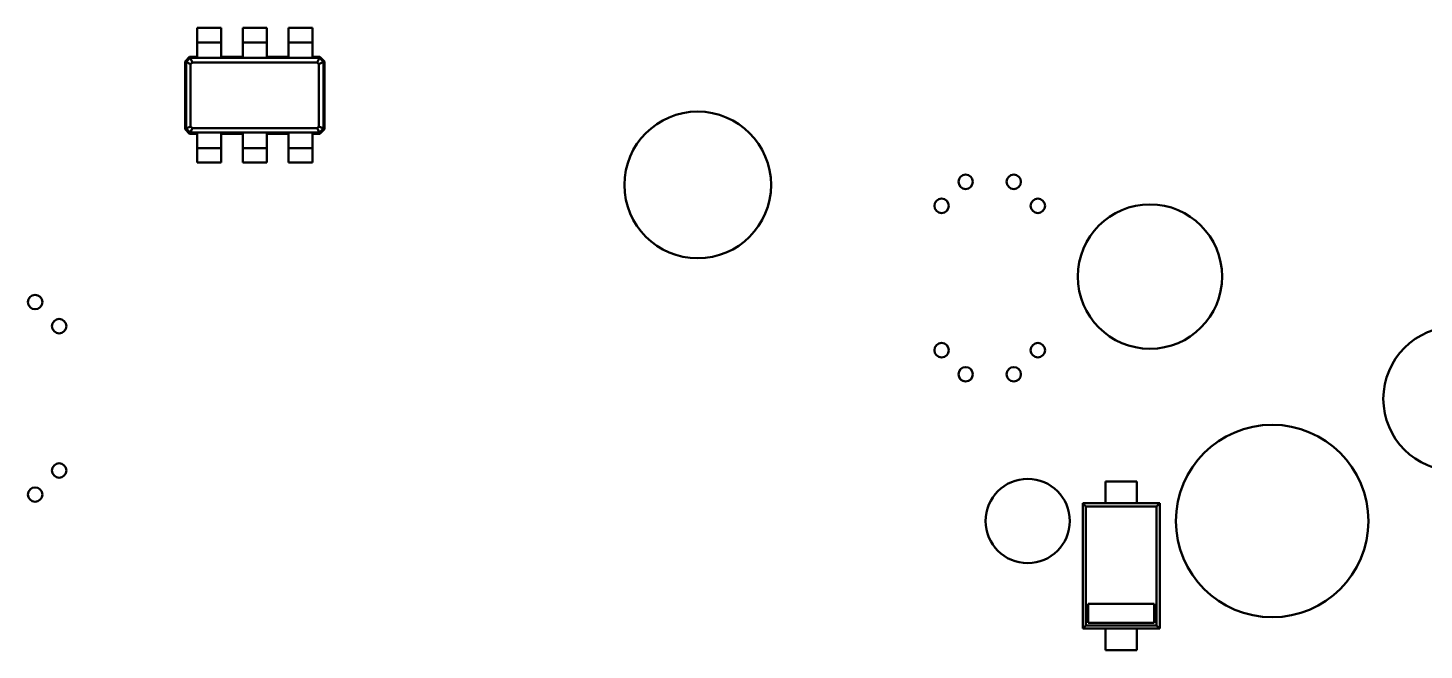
# Model space of a CAD drawing. Header units: millimetres. Extents: x 43 to 387, y 137 to 261.
# Drawn here: x 96.07 to 125.09, y 220.44 to 233.37 of the extents above; entities that cross this region are included whole.
import ezdxf

# ---------------------------------------------------------------- set-up
doc = ezdxf.new("R2010")
doc.units = ezdxf.units.MM
doc.header["$LTSCALE"] = 0.75
doc.layers.add('Visible', color=7, linetype='Continuous', lineweight=50)

msp = doc.modelspace()

# ---------------------------------------------------------------- linework, layer by layer
at = {"layer": 'Visible', "extrusion": (0, 0, -1)}
for p, q in [((99.587, 233.366), (99.587, 233.166)), ((99.587, 233.366), (100.087, 233.366)), ((100.087, 233.366), (100.087, 233.166)), ((100.537, 233.366), (100.537, 233.166)), ((100.537, 233.366), (101.037, 233.366)), ((101.037, 233.366), (101.037, 233.166)), ((101.487, 233.366), (101.487, 233.166)), ((101.487, 233.366), (101.987, 233.366)), ((101.987, 233.366), (101.987, 233.166)), ((99.587, 233.166), (99.587, 233.066)), ((99.587, 232.816), (99.587, 233.066)), ((99.587, 233.066), (100.087, 233.066)), ((100.087, 233.166), (100.087, 233.066)), ((100.087, 232.816), (100.087, 233.066)), ((100.537, 233.166), (100.537, 233.066)), ((100.537, 232.816), (100.537, 233.066)), ((100.537, 233.066), (101.037, 233.066)), ((101.037, 233.166), (101.037, 233.066)), ((101.037, 232.816), (101.037, 233.066)), ((101.487, 233.166), (101.487, 233.066)), ((101.487, 232.816), (101.487, 233.066)), ((101.487, 233.066), (101.987, 233.066)), ((101.987, 233.166), (101.987, 233.066)), ((101.987, 232.816), (101.987, 233.066)), ((99.337, 232.671), (99.432, 232.766)), ((99.362, 232.658), (99.445, 232.741)), ((99.432, 232.766), (99.587, 232.766)), ((99.445, 232.741), (99.587, 232.741)), ((99.445, 232.741), (99.49, 232.649)), ((99.587, 232.816), (99.587, 232.766)), ((99.587, 232.741), (100.087, 232.741)), ((100.087, 232.816), (100.087, 232.766)), ((100.087, 232.766), (100.537, 232.766)), ((100.087, 232.741), (100.537, 232.741)), ((100.537, 232.816), (100.537, 232.766)), ((100.537, 232.741), (101.037, 232.741)), ((101.037, 232.816), (101.037, 232.766)), ((101.037, 232.766), (101.487, 232.766)), ((101.037, 232.741), (101.487, 232.741)), ((101.487, 232.816), (101.487, 232.766)), ((101.487, 232.741), (101.987, 232.741)), ((101.987, 232.816), (101.987, 232.766)), ((101.987, 232.766), (102.142, 232.766)), ((101.987, 232.741), (102.13, 232.741)), ((102.13, 232.741), (102.084, 232.649)), ((102.13, 232.741), (102.212, 232.658)), ((102.142, 232.766), (102.237, 232.671)), ((99.337, 231.261), (99.337, 232.671)), ((99.362, 231.273), (99.362, 232.658)), ((99.362, 232.658), (99.454, 232.613)), ((99.454, 232.613), (99.49, 232.649)), ((99.454, 231.319), (99.454, 232.613)), ((99.49, 232.649), (102.084, 232.649)), ((102.084, 232.649), (102.121, 232.613)), ((102.212, 232.658), (102.121, 232.613)), ((102.121, 232.613), (102.121, 231.319)), ((102.212, 232.658), (102.212, 231.273)), ((102.237, 232.671), (102.237, 231.261)), ((99.432, 231.166), (99.337, 231.261)), ((99.362, 231.273), (99.454, 231.319)), ((99.445, 231.191), (99.362, 231.273)), ((99.445, 231.191), (99.49, 231.282)), ((99.49, 231.282), (99.454, 231.319)), ((102.084, 231.282), (99.49, 231.282)), ((102.121, 231.319), (102.084, 231.282)), ((102.13, 231.191), (102.084, 231.282)), ((102.212, 231.273), (102.121, 231.319)), ((102.212, 231.273), (102.13, 231.191)), ((102.237, 231.261), (102.142, 231.166)), ((99.587, 231.166), (99.432, 231.166)), ((99.587, 231.191), (99.445, 231.191)), ((100.087, 231.191), (99.587, 231.191)), ((99.587, 231.116), (99.587, 231.166)), ((99.587, 231.116), (99.587, 230.866)), ((100.537, 231.191), (100.087, 231.191)), ((100.537, 231.166), (100.087, 231.166)), ((100.087, 231.116), (100.087, 231.166)), ((100.087, 231.116), (100.087, 230.866)), ((101.037, 231.191), (100.537, 231.191)), ((100.537, 231.116), (100.537, 231.166)), ((100.537, 231.116), (100.537, 230.866)), ((101.487, 231.191), (101.037, 231.191)), ((101.487, 231.166), (101.037, 231.166)), ((101.037, 231.116), (101.037, 231.166)), ((101.037, 231.116), (101.037, 230.866)), ((101.987, 231.191), (101.487, 231.191)), ((101.487, 231.116), (101.487, 231.166)), ((101.487, 231.116), (101.487, 230.866)), ((102.13, 231.191), (101.987, 231.191)), ((102.142, 231.166), (101.987, 231.166)), ((101.987, 231.116), (101.987, 231.166)), ((101.987, 231.116), (101.987, 230.866)), ((99.587, 230.766), (99.587, 230.866)), ((100.087, 230.866), (99.587, 230.866)), ((99.587, 230.566), (99.587, 230.766)), ((100.087, 230.766), (100.087, 230.866)), ((100.087, 230.566), (100.087, 230.766)), ((100.537, 230.766), (100.537, 230.866)), ((101.037, 230.866), (100.537, 230.866)), ((100.537, 230.566), (100.537, 230.766)), ((101.037, 230.766), (101.037, 230.866)), ((101.037, 230.566), (101.037, 230.766)), ((101.487, 230.766), (101.487, 230.866)), ((101.987, 230.866), (101.487, 230.866)), ((101.487, 230.566), (101.487, 230.766)), ((101.987, 230.766), (101.987, 230.866)), ((101.987, 230.566), (101.987, 230.766)), ((100.087, 230.566), (99.587, 230.566)), ((101.037, 230.566), (100.537, 230.566)), ((101.987, 230.566), (101.487, 230.566)), ((119.117, 223.936), (118.467, 223.936)), ((118.467, 223.486), (118.467, 223.936)), ((119.117, 223.486), (119.117, 223.936)), ((118.467, 223.486), (117.992, 223.486)), ((117.992, 223.486), (118.055, 223.423)), ((117.992, 223.486), (117.992, 220.886)), ((119.529, 223.423), (118.055, 223.423)), ((118.055, 223.423), (118.055, 220.949)), ((119.117, 223.486), (118.467, 223.486)), ((119.592, 223.486), (119.117, 223.486)), ((119.592, 223.486), (119.529, 223.423)), ((119.529, 220.949), (119.529, 223.423)), ((119.592, 220.886), (119.592, 223.486)), ((118.105, 221.399), (119.479, 221.399)), ((118.105, 220.999), (118.105, 221.399)), ((119.479, 220.999), (119.479, 221.399)), ((117.992, 220.886), (118.055, 220.949)), ((117.992, 220.886), (118.467, 220.886)), ((118.055, 220.949), (119.529, 220.949)), ((118.105, 220.999), (119.479, 220.999)), ((118.467, 220.886), (119.117, 220.886)), ((118.467, 220.886), (118.467, 220.436)), ((119.117, 220.886), (119.592, 220.886)), ((119.117, 220.886), (119.117, 220.436)), ((119.592, 220.886), (119.529, 220.949)), ((118.467, 220.436), (119.117, 220.436))]:
    msp.add_line(p, q, dxfattribs=at)
at = {"layer": 'Visible'}
for centre, radius in [((109.992, 230.103), 1.524), ((115.56, 230.168), 0.15), ((116.56, 230.168), 0.15), ((115.06, 229.668), 0.15), ((117.06, 229.668), 0.15), ((119.39, 228.198), 1.5), ((96.222, 227.668), 0.15), ((96.722, 227.168), 0.15), ((125.74, 225.658), 1.5), ((115.06, 226.668), 0.15), ((117.06, 226.668), 0.15), ((115.56, 226.168), 0.15), ((116.56, 226.168), 0.15), ((121.93, 223.118), 2), ((96.722, 224.168), 0.15), ((116.85, 223.118), 0.875), ((96.222, 223.668), 0.15)]:
    msp.add_circle(centre, radius, dxfattribs=at)

doc.saveas('drawing.dxf')
